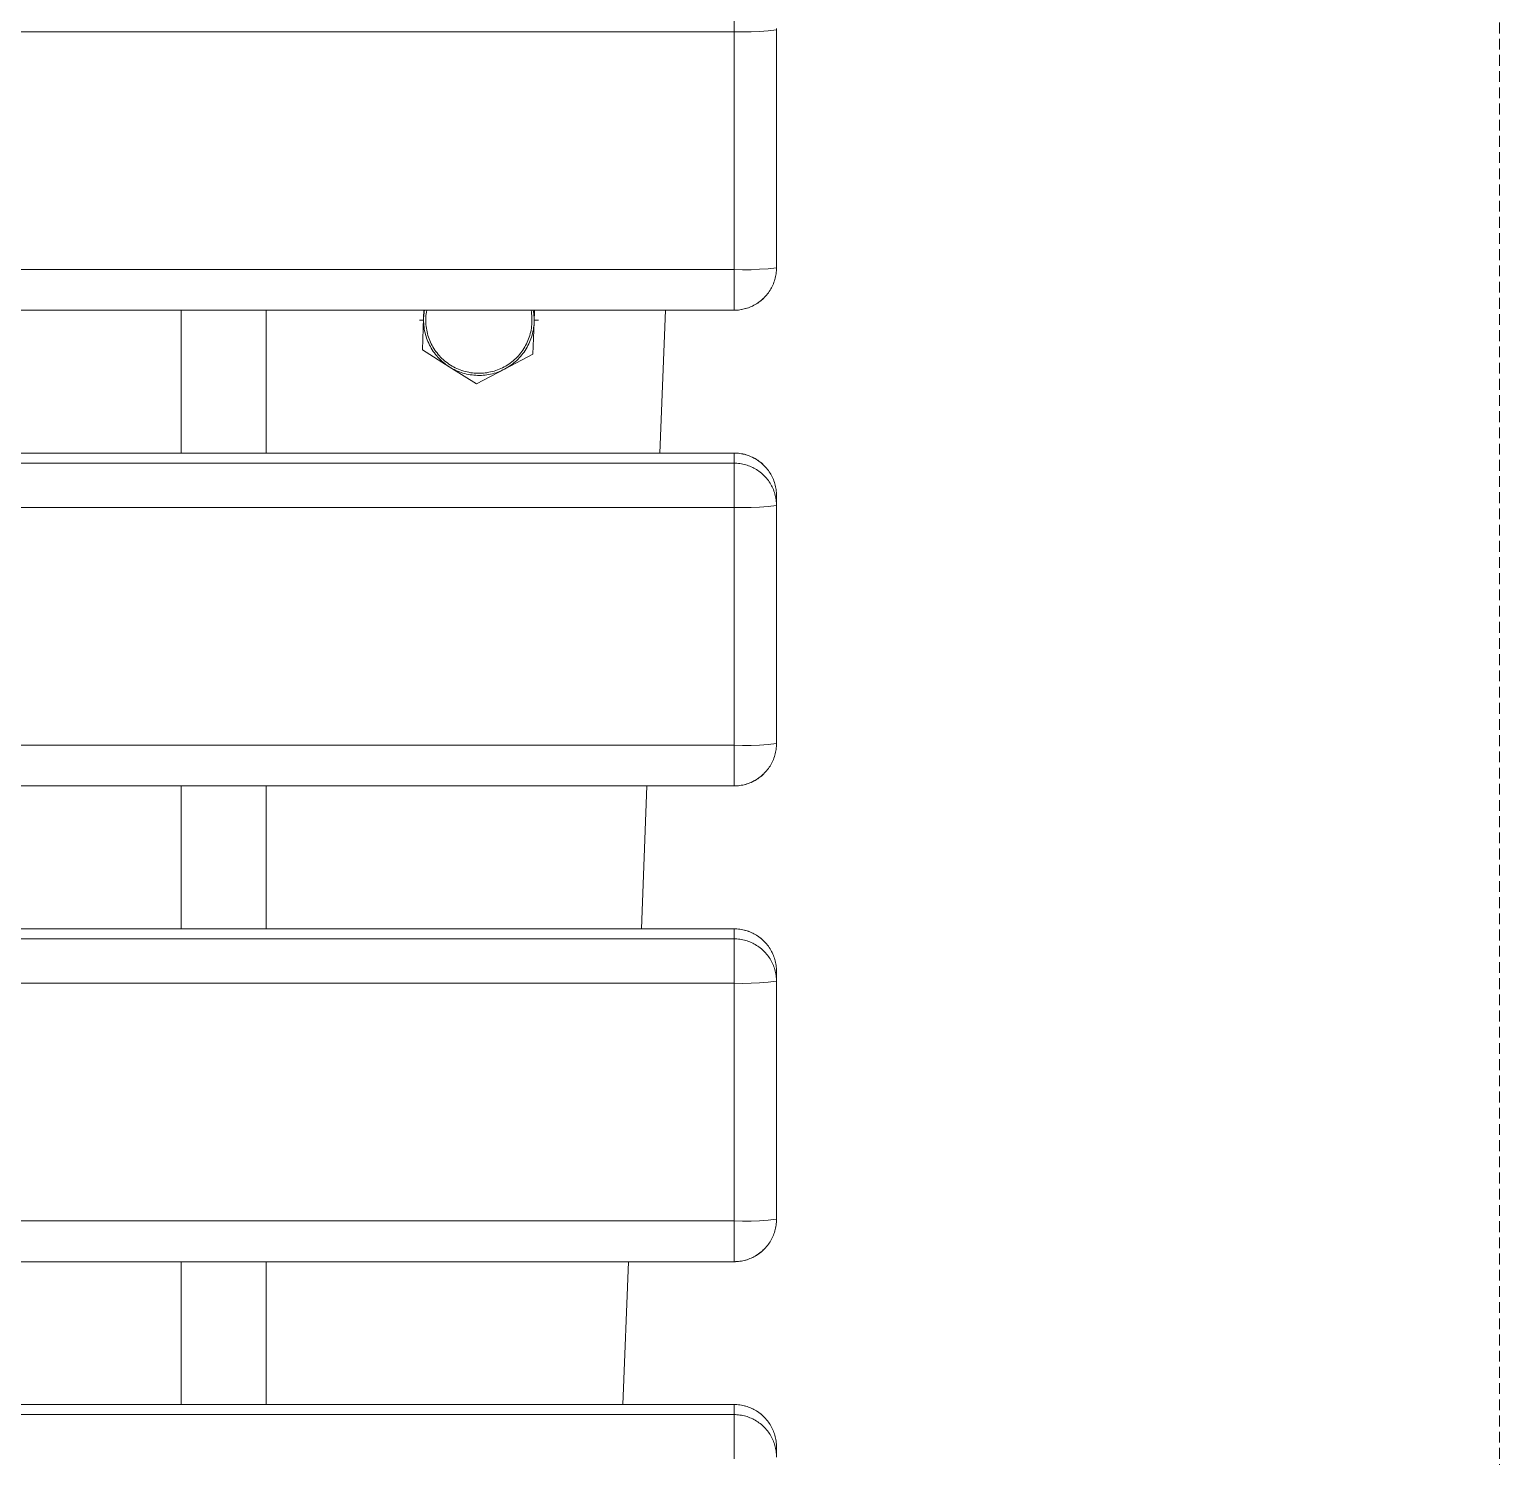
# Model space of a CAD drawing. Header units: millimetres. Extents: x -30 to 4992, y -440 to 3111.
# Drawn here: x 1855.2 to 2028, y 1864.5 to 2032.3 of the extents above; entities that cross this region are included whole.
import ezdxf

# ---------------------------------------------------------------- set-up
doc = ezdxf.new("R2010")
doc.units = ezdxf.units.MM
doc.linetypes.add('HIDDEN', pattern=[1.905, 1.27, -0.635])
doc.layers.add('ZANO_R', color=7, linetype='Continuous', lineweight=0)
doc.layers.add('ZANO_R_przerywana', color=7, linetype='HIDDEN', lineweight=0)

msp = doc.modelspace()

# ---------------------------------------------------------------- linework, layer by layer
at = {"layer": 'ZANO_R'}
for p, q in [((1938.02, 2032.05), (1938.02, 2037.26)), ((1938.02, 2032.05), (148.02, 2032.05)), ((1938.02, 2004.08), (1938.02, 2032.05)), ((1938.02, 2032.05), (1939.02, 2032.03)), ((1939.02, 2032.03), (1940.02, 2032.04)), ((1940.02, 2032.04), (1941.02, 2032.08)), ((1941.02, 2032.08), (1942.02, 2032.16)), ((1942.02, 2032.16), (1943.02, 2032.27)), ((1943.01, 2032.44), (1943.02, 2032.27)), ((1943.02, 2005.48), (1943.02, 2032.26)), ((1943.02, 2005.48), (1943.02, 2004.29)), ((148.02, 2004.08), (1938.02, 2004.08)), ((1938.02, 2000.65), (1938.02, 2004.08)), ((1938.02, 2004.08), (1939.02, 2004.05)), ((1939.02, 2004.05), (1940.02, 2004.06)), ((1940.02, 2004.06), (1941.02, 2004.11)), ((1941.02, 2004.11), (1942.02, 2004.18)), ((1942.02, 2004.18), (1943.02, 2004.29)), ((1942.97, 2003.59), (1942.94, 2003.42)), ((1942.99, 2003.76), (1942.97, 2003.59)), ((1943, 2003.94), (1942.99, 2003.76)), ((1943.01, 2004.11), (1943, 2003.94)), ((1943.02, 2004.29), (1943.01, 2004.11)), ((1942.43, 2001.94), (1942.34, 2001.79)), ((1942.51, 2002.1), (1942.43, 2001.94)), ((1942.58, 2002.25), (1942.51, 2002.1)), ((1942.65, 2002.41), (1942.58, 2002.25)), ((1942.71, 2002.58), (1942.65, 2002.41)), ((1942.77, 2002.74), (1942.71, 2002.58)), ((1942.82, 2002.91), (1942.77, 2002.74)), ((1942.87, 2003.08), (1942.82, 2002.91)), ((1942.91, 2003.25), (1942.87, 2003.08)), ((1942.94, 2003.42), (1942.91, 2003.25)), ((1938.02, 1999.6), (1938.02, 2000.65)), ((1940.78, 2000.13), (1940.64, 2000.04)), ((1940.81, 2000.14), (1940.66, 2000.05)), ((1940.93, 2000.23), (1940.78, 2000.13)), ((1940.95, 2000.24), (1940.81, 2000.14)), ((1941.07, 2000.33), (1940.93, 2000.23)), ((1941.09, 2000.35), (1940.95, 2000.24)), ((1941.2, 2000.44), (1941.07, 2000.33)), ((1941.23, 2000.46), (1941.09, 2000.35)), ((1941.33, 2000.55), (1941.2, 2000.44)), ((1941.36, 2000.57), (1941.23, 2000.46)), ((1941.46, 2000.67), (1941.33, 2000.55)), ((1941.49, 2000.69), (1941.36, 2000.57)), ((1941.61, 2000.82), (1941.49, 2000.69)), ((1941.73, 2000.94), (1941.61, 2000.82)), ((1941.84, 2001.07), (1941.73, 2000.94)), ((1941.95, 2001.21), (1941.84, 2001.07)), ((1942.06, 2001.35), (1941.95, 2001.21)), ((1942.16, 2001.49), (1942.06, 2001.35)), ((1942.25, 2001.64), (1942.16, 2001.49)), ((1942.34, 2001.79), (1942.25, 2001.64)), ((1938.02, 1999.29), (148.02, 1999.29)), ((1938.02, 1999.3), (358, 1999.3)), ((1873.02, 1982.49), (1873.02, 1999.3)), ((1883.02, 1982.49), (1883.02, 1999.3)), ((1901.37, 1994.64), (1901.52, 1998.39)), ((1901.52, 1998.39), (1901.56, 1999.3)), ((1901.53, 1998.57), (1901.52, 1998.39)), ((1901.52, 1998.39), (1901.52, 1998.17)), ((1901.55, 1998.75), (1901.53, 1998.57)), ((1901.57, 1998.93), (1901.55, 1998.75)), ((1901.59, 1999.11), (1901.57, 1998.93)), ((1901.62, 1999.3), (1901.59, 1999.11)), ((1901.79, 1998.66), (1901.77, 1998.45)), ((1901.77, 1998.45), (1901.77, 1998.23)), ((1901.81, 1998.87), (1901.79, 1998.66)), ((1901.84, 1999.08), (1901.81, 1998.87)), ((1901.88, 1999.3), (1901.84, 1999.08)), ((1914.16, 1999.3), (1914.19, 1999.08)), ((1914.19, 1999.08), (1914.22, 1998.87)), ((1914.22, 1998.87), (1914.24, 1998.66)), ((1914.24, 1998.66), (1914.26, 1998.45)), ((1914.26, 1998.45), (1914.26, 1998.23)), ((1914.44, 1999.09), (1914.41, 1999.3)), ((1914.47, 1998.89), (1914.44, 1999.09)), ((1914.49, 1998.69), (1914.47, 1998.89)), ((1914.51, 1998.48), (1914.49, 1998.69)), ((1914.57, 1999.29), (1914.51, 1997.87)), ((1914.51, 1998.28), (1914.51, 1998.48)), ((1929.3, 1982.49), (1929.96, 1999.3)), ((1938.02, 1999.36), (1938.02, 1999.6)), ((1938.02, 1999.3), (1938.02, 1999.36)), ((1938.02, 1999.29), (1938.02, 1999.3)), ((1938.19, 1999.3), (1938.02, 1999.3)), ((1938.02, 1999.29), (1938.02, 1999.29)), ((1938.02, 1999.29), (1938.02, 1999.29)), ((1938.02, 1999.29), (1938.02, 1999.29)), ((1938.02, 1999.29), (1938.02, 1999.29)), ((1938.19, 1999.29), (1938.02, 1999.29)), ((1938.36, 1999.31), (1938.19, 1999.3)), ((1938.36, 1999.3), (1938.19, 1999.29)), ((1938.53, 1999.32), (1938.36, 1999.31)), ((1938.54, 1999.32), (1938.36, 1999.3)), ((1938.7, 1999.34), (1938.53, 1999.32)), ((1938.71, 1999.34), (1938.54, 1999.32)), ((1938.87, 1999.37), (1938.7, 1999.34)), ((1938.88, 1999.37), (1938.71, 1999.34)), ((1939.04, 1999.4), (1938.87, 1999.37)), ((1939.05, 1999.4), (1938.88, 1999.37)), ((1939.21, 1999.44), (1939.04, 1999.4)), ((1939.22, 1999.44), (1939.05, 1999.4)), ((1939.38, 1999.48), (1939.21, 1999.44)), ((1939.39, 1999.48), (1939.22, 1999.44)), ((1939.54, 1999.53), (1939.38, 1999.48)), ((1939.56, 1999.54), (1939.39, 1999.48)), ((1939.71, 1999.59), (1939.54, 1999.53)), ((1939.72, 1999.59), (1939.56, 1999.54)), ((1939.87, 1999.65), (1939.71, 1999.59)), ((1939.89, 1999.65), (1939.72, 1999.59)), ((1940.03, 1999.72), (1939.87, 1999.65)), ((1940.05, 1999.72), (1939.89, 1999.65)), ((1940.19, 1999.79), (1940.03, 1999.72)), ((1940.21, 1999.8), (1940.05, 1999.72)), ((1940.34, 1999.87), (1940.19, 1999.79)), ((1940.36, 1999.88), (1940.21, 1999.8)), ((1940.49, 1999.95), (1940.34, 1999.87)), ((1940.51, 1999.96), (1940.36, 1999.88)), ((1940.64, 2000.04), (1940.49, 1999.95)), ((1940.66, 2000.05), (1940.51, 1999.96)), ((1901.51, 1998.13), (1901.02, 1998.13)), ((1901.52, 1998.17), (1901.52, 1997.95)), ((1901.52, 1997.95), (1901.53, 1997.73)), ((1901.53, 1997.73), (1901.55, 1997.51)), ((1901.55, 1997.51), (1901.57, 1997.29)), ((1901.57, 1997.29), (1901.6, 1997.08)), ((1901.6, 1997.08), (1901.64, 1996.86)), ((1901.64, 1996.86), (1901.69, 1996.64)), ((1901.69, 1996.64), (1901.74, 1996.43)), ((1901.77, 1998.23), (1901.77, 1998.02)), ((1901.77, 1998.02), (1901.77, 1997.81)), ((1901.77, 1997.81), (1901.79, 1997.6)), ((1901.79, 1997.6), (1901.81, 1997.38)), ((1901.81, 1997.38), (1901.84, 1997.17)), ((1901.84, 1997.17), (1901.88, 1996.96)), ((1901.88, 1996.96), (1901.92, 1996.75)), ((1901.92, 1996.75), (1901.97, 1996.55)), ((1914.11, 1996.75), (1914.06, 1996.54)), ((1914.16, 1996.96), (1914.11, 1996.75)), ((1914.19, 1997.17), (1914.16, 1996.96)), ((1914.22, 1997.38), (1914.19, 1997.17)), ((1914.24, 1997.6), (1914.22, 1997.38)), ((1914.26, 1997.81), (1914.24, 1997.6)), ((1914.26, 1998.23), (1914.26, 1998.02)), ((1914.26, 1998.02), (1914.26, 1997.81)), ((1914.33, 1996.57), (1914.37, 1996.78)), ((1914.51, 1997.87), (1914.36, 1994.12)), ((1914.37, 1996.78), (1914.42, 1997)), ((1914.42, 1997), (1914.45, 1997.21)), ((1914.45, 1997.21), (1914.48, 1997.43)), ((1914.48, 1997.43), (1914.5, 1997.65)), ((1914.5, 1997.65), (1914.51, 1997.87)), ((1914.52, 1998.07), (1914.51, 1998.28)), ((1914.51, 1997.87), (1914.52, 1998.07)), ((1915.02, 1998.13), (1914.52, 1998.13)), ((1901.74, 1996.43), (1901.8, 1996.22)), ((1901.8, 1996.22), (1901.87, 1996.01)), ((1901.87, 1996.01), (1901.95, 1995.81)), ((1901.95, 1995.81), (1902.03, 1995.6)), ((1901.97, 1996.55), (1902.03, 1996.34)), ((1902.03, 1996.34), (1902.09, 1996.14)), ((1902.03, 1995.6), (1902.12, 1995.4)), ((1902.09, 1996.14), (1902.16, 1995.94)), ((1902.12, 1995.4), (1902.21, 1995.2)), ((1902.16, 1995.94), (1902.24, 1995.74)), ((1902.21, 1995.2), (1902.31, 1995.01)), ((1902.24, 1995.74), (1902.33, 1995.54)), ((1902.31, 1995.01), (1902.42, 1994.82)), ((1902.33, 1995.54), (1902.42, 1995.35)), ((1902.42, 1995.35), (1902.52, 1995.16)), ((1902.52, 1995.16), (1902.62, 1994.97)), ((1902.62, 1994.97), (1902.73, 1994.79)), ((1913.41, 1994.97), (1913.3, 1994.79)), ((1913.51, 1995.16), (1913.41, 1994.97)), ((1913.61, 1995.35), (1913.51, 1995.16)), ((1913.57, 1994.75), (1913.68, 1994.94)), ((1913.7, 1995.54), (1913.61, 1995.35)), ((1913.68, 1994.94), (1913.78, 1995.13)), ((1913.79, 1995.74), (1913.7, 1995.54)), ((1913.78, 1995.13), (1913.88, 1995.33)), ((1913.87, 1995.93), (1913.79, 1995.74)), ((1913.94, 1996.14), (1913.87, 1995.93)), ((1913.88, 1995.33), (1913.97, 1995.53)), ((1914, 1996.34), (1913.94, 1996.14)), ((1913.97, 1995.53), (1914.06, 1995.73)), ((1914.06, 1996.54), (1914, 1996.34)), ((1914.06, 1995.73), (1914.14, 1995.94)), ((1914.14, 1995.94), (1914.21, 1996.14)), ((1914.21, 1996.14), (1914.27, 1996.35)), ((1914.27, 1996.35), (1914.33, 1996.57)), ((1904.54, 1992.63), (1901.37, 1994.64)), ((1902.42, 1994.82), (1902.54, 1994.63)), ((1902.54, 1994.63), (1902.66, 1994.45)), ((1902.66, 1994.45), (1902.79, 1994.27)), ((1902.73, 1994.79), (1902.85, 1994.61)), ((1902.79, 1994.27), (1902.92, 1994.09)), ((1902.85, 1994.61), (1902.97, 1994.44)), ((1902.92, 1994.09), (1903.06, 1993.92)), ((1902.97, 1994.44), (1903.1, 1994.27)), ((1903.06, 1993.92), (1903.2, 1993.76)), ((1903.1, 1994.27), (1903.24, 1994.1)), ((1903.2, 1993.76), (1903.35, 1993.6)), ((1903.24, 1994.1), (1903.38, 1993.94)), ((1903.35, 1993.6), (1903.51, 1993.44)), ((1903.38, 1993.94), (1903.52, 1993.79)), ((1903.51, 1993.44), (1903.67, 1993.3)), ((1903.52, 1993.79), (1903.67, 1993.63)), ((1903.67, 1993.63), (1903.83, 1993.49)), ((1903.67, 1993.3), (1903.84, 1993.15)), ((1903.83, 1993.49), (1903.99, 1993.35)), ((1903.99, 1993.35), (1904.15, 1993.21)), ((1904.15, 1993.21), (1904.32, 1993.09)), ((1914.36, 1994.12), (1911.04, 1992.37)), ((1911.71, 1993.08), (1911.88, 1993.21)), ((1911.88, 1993.21), (1912.04, 1993.35)), ((1912.04, 1993.35), (1912.2, 1993.49)), ((1912.14, 1993.1), (1912.3, 1993.24)), ((1912.2, 1993.49), (1912.36, 1993.63)), ((1912.3, 1993.24), (1912.47, 1993.39)), ((1912.36, 1993.63), (1912.51, 1993.78)), ((1912.47, 1993.39), (1912.62, 1993.54)), ((1912.51, 1993.78), (1912.66, 1993.94)), ((1912.62, 1993.54), (1912.77, 1993.7)), ((1912.66, 1993.94), (1912.8, 1994.1)), ((1912.77, 1993.7), (1912.92, 1993.86)), ((1912.8, 1994.1), (1912.93, 1994.27)), ((1912.92, 1993.86), (1913.06, 1994.03)), ((1912.93, 1994.27), (1913.06, 1994.44)), ((1913.06, 1994.44), (1913.18, 1994.61)), ((1913.06, 1994.03), (1913.2, 1994.21)), ((1913.18, 1994.61), (1913.3, 1994.79)), ((1913.2, 1994.21), (1913.33, 1994.38)), ((1913.33, 1994.38), (1913.45, 1994.56)), ((1913.45, 1994.56), (1913.57, 1994.75)), ((1903.84, 1993.15), (1904.01, 1993.01)), ((1904.01, 1993.01), (1904.18, 1992.88)), ((1904.18, 1992.88), (1904.36, 1992.75)), ((1904.32, 1993.09), (1904.5, 1992.96)), ((1904.36, 1992.75), (1904.54, 1992.63)), ((1904.5, 1992.96), (1904.68, 1992.84)), ((1904.54, 1992.63), (1904.73, 1992.52)), ((1907.72, 1990.63), (1904.54, 1992.63)), ((1904.68, 1992.84), (1904.86, 1992.73)), ((1904.73, 1992.52), (1904.92, 1992.41)), ((1904.86, 1992.73), (1905.05, 1992.63)), ((1904.92, 1992.41), (1905.12, 1992.31)), ((1905.05, 1992.63), (1905.24, 1992.53)), ((1905.12, 1992.31), (1905.32, 1992.22)), ((1905.24, 1992.53), (1905.43, 1992.44)), ((1905.32, 1992.22), (1905.52, 1992.13)), ((1905.43, 1992.44), (1905.62, 1992.35)), ((1905.52, 1992.13), (1905.72, 1992.05)), ((1905.62, 1992.35), (1905.82, 1992.28)), ((1905.72, 1992.05), (1905.93, 1991.97)), ((1905.82, 1992.28), (1906.02, 1992.2)), ((1905.93, 1991.97), (1906.14, 1991.91)), ((1906.02, 1992.2), (1906.23, 1992.14)), ((1906.14, 1991.91), (1906.35, 1991.85)), ((1906.23, 1992.14), (1906.43, 1992.08)), ((1906.35, 1991.85), (1906.56, 1991.79)), ((1906.43, 1992.08), (1906.64, 1992.03)), ((1906.56, 1991.79), (1906.78, 1991.75)), ((1906.64, 1992.03), (1906.85, 1991.99)), ((1906.78, 1991.75), (1906.99, 1991.71)), ((1906.85, 1991.99), (1907.06, 1991.95)), ((1906.99, 1991.71), (1907.21, 1991.68)), ((1907.06, 1991.95), (1907.27, 1991.92)), ((1907.21, 1991.68), (1907.43, 1991.66)), ((1907.27, 1991.92), (1907.48, 1991.9)), ((1907.43, 1991.66), (1907.65, 1991.64)), ((1907.48, 1991.9), (1907.7, 1991.89)), ((1907.65, 1991.64), (1907.87, 1991.63)), ((1907.7, 1991.89), (1907.91, 1991.88)), ((1911.04, 1992.37), (1907.72, 1990.63)), ((1907.87, 1991.63), (1908.09, 1991.63)), ((1907.91, 1991.88), (1908.12, 1991.88)), ((1908.09, 1991.63), (1908.31, 1991.63)), ((1908.12, 1991.88), (1908.34, 1991.89)), ((1908.31, 1991.63), (1908.52, 1991.65)), ((1908.34, 1991.89), (1908.55, 1991.9)), ((1908.52, 1991.65), (1908.74, 1991.67)), ((1908.55, 1991.9), (1908.76, 1991.92)), ((1908.74, 1991.67), (1908.96, 1991.7)), ((1908.76, 1991.92), (1908.97, 1991.95)), ((1908.96, 1991.7), (1909.18, 1991.73)), ((1908.97, 1991.95), (1909.18, 1991.99)), ((1909.18, 1991.99), (1909.39, 1992.03)), ((1909.18, 1991.73), (1909.39, 1991.78)), ((1909.39, 1992.03), (1909.6, 1992.08)), ((1909.39, 1991.78), (1909.61, 1991.83)), ((1909.6, 1992.08), (1909.8, 1992.14)), ((1909.61, 1991.83), (1909.82, 1991.88)), ((1909.8, 1992.14), (1910.01, 1992.2)), ((1909.82, 1991.88), (1910.03, 1991.95)), ((1910.01, 1992.2), (1910.21, 1992.28)), ((1910.03, 1991.95), (1910.24, 1992.02)), ((1910.21, 1992.28), (1910.41, 1992.35)), ((1910.24, 1992.02), (1910.44, 1992.1)), ((1910.41, 1992.35), (1910.6, 1992.44)), ((1910.44, 1992.1), (1910.64, 1992.18)), ((1910.6, 1992.44), (1910.8, 1992.53)), ((1910.64, 1992.18), (1910.84, 1992.28)), ((1910.8, 1992.53), (1910.99, 1992.63)), ((1910.84, 1992.28), (1911.04, 1992.37)), ((1910.99, 1992.63), (1911.17, 1992.73)), ((1911.04, 1992.37), (1911.23, 1992.48)), ((1911.17, 1992.73), (1911.35, 1992.84)), ((1911.23, 1992.48), (1911.42, 1992.59)), ((1911.35, 1992.84), (1911.53, 1992.96)), ((1911.42, 1992.59), (1911.61, 1992.71)), ((1911.53, 1992.96), (1911.71, 1993.08)), ((1911.61, 1992.71), (1911.79, 1992.83)), ((1911.79, 1992.83), (1911.96, 1992.96)), ((1911.96, 1992.96), (1912.14, 1993.1)), ((148.02, 1982.5), (1938.02, 1982.5)), ((1938.02, 1982.49), (148.02, 1982.49)), ((148.02, 1981.31), (1938.02, 1981.31)), ((1938.02, 1982.49), (1938.02, 1982.5)), ((1938.02, 1982.5), (1938.19, 1982.49)), ((1938.02, 1981.31), (1938.02, 1982.49)), ((1938.02, 1982.49), (1938.19, 1982.49)), ((1938.02, 1976.1), (1938.02, 1981.31)), ((1938.02, 1981.31), (1938.19, 1981.31)), ((1938.19, 1982.49), (1938.36, 1982.48)), ((1938.19, 1982.49), (1938.36, 1982.49)), ((1938.19, 1981.31), (1938.36, 1981.3)), ((1938.36, 1982.49), (1938.53, 1982.47)), ((1938.36, 1982.48), (1938.54, 1982.47)), ((1938.36, 1981.3), (1938.54, 1981.28)), ((1938.53, 1982.47), (1938.7, 1982.45)), ((1938.54, 1982.47), (1938.71, 1982.45)), ((1938.54, 1981.28), (1938.71, 1981.26)), ((1938.7, 1982.45), (1938.88, 1982.42)), ((1938.71, 1982.45), (1938.88, 1982.42)), ((1938.71, 1981.26), (1938.88, 1981.24)), ((1938.88, 1982.42), (1939.06, 1982.38)), ((1938.88, 1982.42), (1939.04, 1982.39)), ((1938.88, 1981.24), (1939.06, 1981.2)), ((1939.04, 1982.39), (1939.21, 1982.35)), ((1939.06, 1982.38), (1939.23, 1982.35)), ((1939.06, 1981.2), (1939.23, 1981.16)), ((1939.21, 1982.35), (1939.38, 1982.31)), ((1939.23, 1982.35), (1939.39, 1982.3)), ((1939.23, 1981.16), (1939.39, 1981.12)), ((1939.38, 1982.31), (1939.55, 1982.26)), ((1939.39, 1982.3), (1939.56, 1982.25)), ((1939.39, 1981.12), (1939.56, 1981.07)), ((1939.55, 1982.26), (1939.71, 1982.2)), ((1939.56, 1982.25), (1939.73, 1982.19)), ((1939.71, 1982.2), (1939.87, 1982.14)), ((1939.73, 1982.19), (1939.89, 1982.13)), ((1939.87, 1982.14), (1940.03, 1982.07)), ((1939.89, 1982.13), (1940.05, 1982.06)), ((1940.03, 1982.07), (1940.19, 1982)), ((1940.05, 1982.06), (1940.21, 1981.99)), ((1940.19, 1982), (1940.34, 1981.92)), ((1940.21, 1981.99), (1940.36, 1981.91)), ((1940.34, 1981.92), (1940.49, 1981.84)), ((1940.36, 1981.91), (1940.52, 1981.83)), ((1940.49, 1981.84), (1940.64, 1981.75)), ((1940.52, 1981.83), (1940.66, 1981.74)), ((1940.64, 1981.75), (1940.79, 1981.66)), ((1940.66, 1981.74), (1940.81, 1981.64)), ((1940.79, 1981.66), (1940.93, 1981.56)), ((1940.81, 1981.64), (1940.95, 1981.54)), ((1940.93, 1981.56), (1941.07, 1981.46)), ((1940.95, 1981.54), (1941.09, 1981.44)), ((1941.07, 1981.46), (1941.2, 1981.35)), ((1941.09, 1981.44), (1941.23, 1981.33)), ((1941.2, 1981.35), (1941.33, 1981.24)), ((1941.23, 1981.33), (1941.36, 1981.21)), ((1941.33, 1981.24), (1941.46, 1981.12)), ((1941.36, 1981.21), (1941.49, 1981.09)), ((1941.49, 1981.09), (1941.61, 1980.97)), ((1939.56, 1981.07), (1939.73, 1981.01)), ((1939.73, 1981.01), (1939.89, 1980.95)), ((1939.89, 1980.95), (1940.05, 1980.88)), ((1940.05, 1980.88), (1940.21, 1980.81)), ((1940.21, 1980.81), (1940.36, 1980.73)), ((1940.36, 1980.73), (1940.52, 1980.64)), ((1940.52, 1980.64), (1940.66, 1980.55)), ((1940.66, 1980.55), (1940.81, 1980.46)), ((1940.81, 1980.46), (1940.95, 1980.36)), ((1940.95, 1980.36), (1941.09, 1980.25)), ((1941.09, 1980.25), (1941.23, 1980.14)), ((1941.23, 1980.14), (1941.36, 1980.03)), ((1941.36, 1980.03), (1941.49, 1979.91)), ((1941.49, 1979.91), (1941.61, 1979.79)), ((1941.61, 1980.97), (1941.73, 1980.84)), ((1941.61, 1979.79), (1941.73, 1979.66)), ((1941.73, 1980.84), (1941.85, 1980.71)), ((1941.73, 1979.66), (1941.85, 1979.53)), ((1941.85, 1980.71), (1941.96, 1980.57)), ((1941.85, 1979.53), (1941.96, 1979.39)), ((1941.96, 1980.57), (1942.06, 1980.44)), ((1941.96, 1979.39), (1942.06, 1979.25)), ((1942.06, 1980.44), (1942.16, 1980.29)), ((1942.16, 1980.29), (1942.26, 1980.15)), ((1942.26, 1980.15), (1942.35, 1980)), ((1942.35, 1980), (1942.43, 1979.84)), ((1942.43, 1979.84), (1942.51, 1979.69)), ((1942.51, 1979.69), (1942.58, 1979.53)), ((1942.58, 1979.53), (1942.65, 1979.37)), ((1942.65, 1979.37), (1942.71, 1979.21)), ((1942.06, 1979.25), (1942.16, 1979.11)), ((1942.16, 1979.11), (1942.26, 1978.96)), ((1942.26, 1978.96), (1942.35, 1978.81)), ((1942.35, 1978.81), (1942.43, 1978.66)), ((1942.43, 1978.66), (1942.51, 1978.51)), ((1942.51, 1978.51), (1942.58, 1978.35)), ((1942.58, 1978.35), (1942.65, 1978.19)), ((1942.65, 1978.19), (1942.71, 1978.02)), ((1942.71, 1979.21), (1942.77, 1979.04)), ((1942.71, 1978.02), (1942.77, 1977.86)), ((1942.77, 1979.04), (1942.82, 1978.88)), ((1942.77, 1977.86), (1942.82, 1977.69)), ((1942.82, 1978.88), (1942.87, 1978.71)), ((1942.82, 1977.69), (1942.87, 1977.52)), ((1942.87, 1978.71), (1942.91, 1978.54)), ((1942.91, 1978.54), (1942.94, 1978.37)), ((1942.94, 1978.37), (1942.97, 1978.19)), ((1942.97, 1978.19), (1942.99, 1978.02)), ((1942.99, 1978.02), (1943, 1977.85)), ((1943, 1977.85), (1943.01, 1977.67)), ((1943.01, 1977.67), (1943.02, 1977.5)), ((1938.02, 1976.1), (148.02, 1976.1)), ((1938.02, 1948.13), (1938.02, 1976.1)), ((1938.02, 1976.1), (1939.02, 1976.08)), ((1939.02, 1976.08), (1940.02, 1976.09)), ((1940.02, 1976.09), (1941.02, 1976.13)), ((1941.02, 1976.13), (1942.02, 1976.21)), ((1942.02, 1976.21), (1943.02, 1976.32)), ((1942.87, 1977.52), (1942.91, 1977.35)), ((1942.91, 1977.35), (1942.94, 1977.18)), ((1942.94, 1977.18), (1942.97, 1977.01)), ((1942.97, 1977.01), (1942.99, 1976.84)), ((1942.99, 1976.84), (1943, 1976.66)), ((1943, 1976.66), (1943.01, 1976.49)), ((1943.01, 1976.49), (1943.02, 1976.32)), ((1943.02, 1977.5), (1943.02, 1976.43)), ((1943.02, 1949.53), (1943.02, 1976.31)), ((1941.02, 1948.16), (1942.02, 1948.23)), ((1942.02, 1948.23), (1943.02, 1948.34)), ((1943.02, 1948.34), (1943.01, 1948.16)), ((1943.02, 1949.53), (1943.02, 1948.34)), ((148.02, 1948.13), (1938.02, 1948.13)), ((1938.02, 1944.7), (1938.02, 1948.13)), ((1938.02, 1948.13), (1939.02, 1948.1)), ((1939.02, 1948.1), (1940.02, 1948.11)), ((1940.02, 1948.11), (1941.02, 1948.16)), ((1942.71, 1946.63), (1942.65, 1946.46)), ((1942.77, 1946.79), (1942.71, 1946.63)), ((1942.82, 1946.96), (1942.77, 1946.79)), ((1942.87, 1947.13), (1942.82, 1946.96)), ((1942.91, 1947.3), (1942.87, 1947.13)), ((1942.94, 1947.47), (1942.91, 1947.3)), ((1942.97, 1947.64), (1942.94, 1947.47)), ((1942.99, 1947.81), (1942.97, 1947.64)), ((1943, 1947.99), (1942.99, 1947.81)), ((1943.01, 1948.16), (1943, 1947.99)), ((1941.61, 1944.87), (1941.49, 1944.74)), ((1941.73, 1944.99), (1941.61, 1944.87)), ((1941.84, 1945.12), (1941.73, 1944.99)), ((1941.95, 1945.26), (1941.84, 1945.12)), ((1942.06, 1945.4), (1941.95, 1945.26)), ((1942.16, 1945.54), (1942.06, 1945.4)), ((1942.25, 1945.69), (1942.16, 1945.54)), ((1942.34, 1945.84), (1942.25, 1945.69)), ((1942.43, 1945.99), (1942.34, 1945.84)), ((1942.51, 1946.15), (1942.43, 1945.99)), ((1942.58, 1946.3), (1942.51, 1946.15)), ((1942.65, 1946.46), (1942.58, 1946.3)), ((1938.02, 1943.35), (148.02, 1943.35)), ((1938.02, 1943.34), (148.02, 1943.34)), ((1873.02, 1926.54), (1873.02, 1943.35)), ((1883.02, 1926.54), (1883.02, 1943.35)), ((1927.12, 1926.54), (1927.78, 1943.35)), ((1938.02, 1943.65), (1938.02, 1944.7)), ((1938.02, 1943.41), (1938.02, 1943.65)), ((1938.02, 1943.35), (1938.02, 1943.41)), ((1938.02, 1943.34), (1938.02, 1943.35)), ((1938.19, 1943.35), (1938.02, 1943.35)), ((1938.02, 1943.34), (1938.02, 1943.34)), ((1938.02, 1943.34), (1938.02, 1943.34)), ((1938.02, 1943.34), (1938.02, 1943.34)), ((1938.02, 1943.34), (1938.02, 1943.34)), ((1938.19, 1943.34), (1938.02, 1943.34)), ((1938.36, 1943.36), (1938.19, 1943.35)), ((1938.36, 1943.35), (1938.19, 1943.34)), ((1938.53, 1943.37), (1938.36, 1943.36)), ((1938.54, 1943.37), (1938.36, 1943.35)), ((1938.7, 1943.39), (1938.53, 1943.37)), ((1938.71, 1943.39), (1938.54, 1943.37)), ((1938.87, 1943.42), (1938.7, 1943.39)), ((1938.88, 1943.42), (1938.71, 1943.39)), ((1939.04, 1943.45), (1938.87, 1943.42)), ((1939.05, 1943.45), (1938.88, 1943.42)), ((1939.21, 1943.49), (1939.04, 1943.45)), ((1939.22, 1943.49), (1939.05, 1943.45)), ((1939.38, 1943.53), (1939.21, 1943.49)), ((1939.39, 1943.53), (1939.22, 1943.49)), ((1939.54, 1943.58), (1939.38, 1943.53)), ((1939.56, 1943.59), (1939.39, 1943.53)), ((1939.71, 1943.64), (1939.54, 1943.58)), ((1939.72, 1943.64), (1939.56, 1943.59)), ((1939.87, 1943.7), (1939.71, 1943.64)), ((1939.89, 1943.7), (1939.72, 1943.64)), ((1940.03, 1943.77), (1939.87, 1943.7)), ((1940.05, 1943.77), (1939.89, 1943.7)), ((1940.19, 1943.84), (1940.03, 1943.77)), ((1940.21, 1943.85), (1940.05, 1943.77)), ((1940.34, 1943.92), (1940.19, 1943.84)), ((1940.36, 1943.93), (1940.21, 1943.85)), ((1940.49, 1944), (1940.34, 1943.92)), ((1940.51, 1944.01), (1940.36, 1943.93)), ((1940.64, 1944.09), (1940.49, 1944)), ((1940.66, 1944.1), (1940.51, 1944.01)), ((1940.78, 1944.18), (1940.64, 1944.09)), ((1940.81, 1944.19), (1940.66, 1944.1)), ((1940.93, 1944.28), (1940.78, 1944.18)), ((1940.95, 1944.29), (1940.81, 1944.19)), ((1941.07, 1944.38), (1940.93, 1944.28)), ((1941.09, 1944.4), (1940.95, 1944.29)), ((1941.2, 1944.49), (1941.07, 1944.38)), ((1941.23, 1944.51), (1941.09, 1944.4)), ((1941.33, 1944.6), (1941.2, 1944.49)), ((1941.36, 1944.62), (1941.23, 1944.51)), ((1941.46, 1944.72), (1941.33, 1944.6)), ((1941.49, 1944.74), (1941.36, 1944.62)), ((148.02, 1926.55), (1938.02, 1926.55)), ((1938.02, 1926.54), (148.02, 1926.54)), ((1938.02, 1926.54), (1938.02, 1926.55)), ((1938.02, 1926.55), (1938.19, 1926.54)), ((1938.02, 1925.36), (1938.02, 1926.54)), ((1938.02, 1926.54), (1938.19, 1926.54)), ((1938.19, 1926.54), (1938.36, 1926.53)), ((1938.19, 1926.54), (1938.36, 1926.54)), ((1938.36, 1926.54), (1938.53, 1926.52)), ((1938.36, 1926.53), (1938.54, 1926.52)), ((1938.53, 1926.52), (1938.7, 1926.5)), ((1938.54, 1926.52), (1938.71, 1926.5)), ((1938.7, 1926.5), (1938.88, 1926.47)), ((1938.71, 1926.5), (1938.88, 1926.47)), ((1938.88, 1926.47), (1939.06, 1926.43)), ((1938.88, 1926.47), (1939.04, 1926.44)), ((1939.04, 1926.44), (1939.21, 1926.4)), ((1939.06, 1926.43), (1939.23, 1926.4)), ((1939.21, 1926.4), (1939.38, 1926.36)), ((1939.23, 1926.4), (1939.39, 1926.35)), ((1939.38, 1926.36), (1939.55, 1926.31)), ((1939.39, 1926.35), (1939.56, 1926.3)), ((1939.55, 1926.31), (1939.71, 1926.25)), ((1939.56, 1926.3), (1939.73, 1926.24)), ((1939.71, 1926.25), (1939.87, 1926.19)), ((1939.73, 1926.24), (1939.89, 1926.18)), ((1939.87, 1926.19), (1940.03, 1926.12)), ((1939.89, 1926.18), (1940.05, 1926.11)), ((1940.03, 1926.12), (1940.19, 1926.05)), ((1940.05, 1926.11), (1940.21, 1926.04)), ((1940.19, 1926.05), (1940.34, 1925.97)), ((1940.21, 1926.04), (1940.36, 1925.96)), ((1940.34, 1925.97), (1940.49, 1925.89)), ((1940.36, 1925.96), (1940.52, 1925.88)), ((1940.49, 1925.89), (1940.64, 1925.8)), ((1940.52, 1925.88), (1940.66, 1925.79)), ((1940.64, 1925.8), (1940.79, 1925.71)), ((1940.66, 1925.79), (1940.81, 1925.69)), ((148.02, 1925.36), (1938.02, 1925.36)), ((1938.02, 1920.15), (1938.02, 1925.36)), ((1938.02, 1925.36), (1938.19, 1925.36)), ((1938.19, 1925.36), (1938.36, 1925.35)), ((1938.36, 1925.35), (1938.54, 1925.33)), ((1938.54, 1925.33), (1938.71, 1925.31)), ((1938.71, 1925.31), (1938.88, 1925.29)), ((1938.88, 1925.29), (1939.06, 1925.25)), ((1939.06, 1925.25), (1939.23, 1925.21)), ((1939.23, 1925.21), (1939.39, 1925.17)), ((1939.39, 1925.17), (1939.56, 1925.12)), ((1939.56, 1925.12), (1939.73, 1925.06)), ((1939.73, 1925.06), (1939.89, 1925)), ((1939.89, 1925), (1940.05, 1924.93)), ((1940.05, 1924.93), (1940.21, 1924.86)), ((1940.21, 1924.86), (1940.36, 1924.78)), ((1940.36, 1924.78), (1940.52, 1924.69)), ((1940.52, 1924.69), (1940.66, 1924.6)), ((1940.66, 1924.6), (1940.81, 1924.51)), ((1940.79, 1925.71), (1940.93, 1925.61)), ((1940.81, 1925.69), (1940.95, 1925.59)), ((1940.81, 1924.51), (1940.95, 1924.41)), ((1940.93, 1925.61), (1941.07, 1925.51)), ((1940.95, 1925.59), (1941.09, 1925.49)), ((1940.95, 1924.41), (1941.09, 1924.3)), ((1941.07, 1925.51), (1941.2, 1925.4)), ((1941.09, 1925.49), (1941.23, 1925.38)), ((1941.09, 1924.3), (1941.23, 1924.19)), ((1941.2, 1925.4), (1941.33, 1925.29)), ((1941.23, 1925.38), (1941.36, 1925.26)), ((1941.23, 1924.19), (1941.36, 1924.08)), ((1941.33, 1925.29), (1941.46, 1925.17)), ((1941.36, 1925.26), (1941.49, 1925.14)), ((1941.36, 1924.08), (1941.49, 1923.96)), ((1941.49, 1925.14), (1941.61, 1925.02)), ((1941.61, 1925.02), (1941.73, 1924.89)), ((1941.73, 1924.89), (1941.85, 1924.76)), ((1941.85, 1924.76), (1941.96, 1924.62)), ((1941.96, 1924.62), (1942.06, 1924.49)), ((1942.06, 1924.49), (1942.16, 1924.34)), ((1942.16, 1924.34), (1942.26, 1924.2)), ((1942.26, 1924.2), (1942.35, 1924.05)), ((1942.35, 1924.05), (1942.43, 1923.89)), ((1941.49, 1923.96), (1941.61, 1923.84)), ((1941.61, 1923.84), (1941.73, 1923.71)), ((1941.73, 1923.71), (1941.85, 1923.58)), ((1941.85, 1923.58), (1941.96, 1923.44)), ((1941.96, 1923.44), (1942.06, 1923.3)), ((1942.06, 1923.3), (1942.16, 1923.16)), ((1942.16, 1923.16), (1942.26, 1923.01)), ((1942.26, 1923.01), (1942.35, 1922.86)), ((1942.35, 1922.86), (1942.43, 1922.71)), ((1942.43, 1923.89), (1942.51, 1923.74)), ((1942.43, 1922.71), (1942.51, 1922.56)), ((1942.51, 1923.74), (1942.58, 1923.58)), ((1942.51, 1922.56), (1942.58, 1922.4)), ((1942.58, 1923.58), (1942.65, 1923.42)), ((1942.58, 1922.4), (1942.65, 1922.24)), ((1942.65, 1923.42), (1942.71, 1923.26)), ((1942.71, 1923.26), (1942.77, 1923.09)), ((1942.77, 1923.09), (1942.82, 1922.93)), ((1942.82, 1922.93), (1942.87, 1922.76)), ((1942.87, 1922.76), (1942.91, 1922.59)), ((1942.91, 1922.59), (1942.94, 1922.42)), ((1942.94, 1922.42), (1942.97, 1922.24)), ((1942.65, 1922.24), (1942.71, 1922.07)), ((1942.71, 1922.07), (1942.77, 1921.91)), ((1942.77, 1921.91), (1942.82, 1921.74)), ((1942.82, 1921.74), (1942.87, 1921.57)), ((1942.87, 1921.57), (1942.91, 1921.4)), ((1942.91, 1921.4), (1942.94, 1921.23)), ((1942.94, 1921.23), (1942.97, 1921.06)), ((1942.97, 1922.24), (1942.99, 1922.07)), ((1942.97, 1921.06), (1942.99, 1920.89)), ((1942.99, 1922.07), (1943, 1921.9)), ((1942.99, 1920.89), (1943, 1920.71)), ((1943, 1921.9), (1943.01, 1921.72)), ((1943, 1920.71), (1943.01, 1920.54)), ((1943.01, 1921.72), (1943.02, 1921.55)), ((1943.02, 1921.55), (1943.02, 1920.48)), ((1938.02, 1920.15), (148.02, 1920.15)), ((1938.02, 1892.18), (1938.02, 1920.15)), ((1938.02, 1920.15), (1939.02, 1920.13)), ((1939.02, 1920.13), (1940.02, 1920.14)), ((1940.02, 1920.14), (1941.02, 1920.18)), ((1941.02, 1920.18), (1942.02, 1920.26)), ((1942.02, 1920.26), (1943.02, 1920.37)), ((1943.01, 1920.54), (1943.02, 1920.37)), ((1943.02, 1893.58), (1943.02, 1920.36)), ((1943.02, 1893.58), (1943.02, 1892.39)), ((148.02, 1892.18), (1938.02, 1892.18)), ((1938.02, 1888.75), (1938.02, 1892.18)), ((1938.02, 1892.18), (1939.02, 1892.15)), ((1939.02, 1892.15), (1940.02, 1892.16)), ((1940.02, 1892.16), (1941.02, 1892.21)), ((1941.02, 1892.21), (1942.02, 1892.28)), ((1942.02, 1892.28), (1943.02, 1892.39)), ((1942.91, 1891.35), (1942.87, 1891.18)), ((1942.94, 1891.52), (1942.91, 1891.35)), ((1942.97, 1891.69), (1942.94, 1891.52)), ((1942.99, 1891.86), (1942.97, 1891.69)), ((1943, 1892.04), (1942.99, 1891.86)), ((1943.01, 1892.21), (1943, 1892.04)), ((1943.02, 1892.39), (1943.01, 1892.21)), ((1942.16, 1889.59), (1942.06, 1889.45)), ((1942.25, 1889.74), (1942.16, 1889.59)), ((1942.34, 1889.89), (1942.25, 1889.74)), ((1942.43, 1890.04), (1942.34, 1889.89)), ((1942.51, 1890.2), (1942.43, 1890.04)), ((1942.58, 1890.35), (1942.51, 1890.2)), ((1942.65, 1890.51), (1942.58, 1890.35)), ((1942.71, 1890.68), (1942.65, 1890.51)), ((1942.77, 1890.84), (1942.71, 1890.68)), ((1942.82, 1891.01), (1942.77, 1890.84)), ((1942.87, 1891.18), (1942.82, 1891.01)), ((1938.02, 1887.7), (1938.02, 1888.75)), ((1939.87, 1887.75), (1939.71, 1887.69)), ((1939.89, 1887.75), (1939.72, 1887.69)), ((1940.03, 1887.82), (1939.87, 1887.75)), ((1940.05, 1887.82), (1939.89, 1887.75)), ((1940.19, 1887.89), (1940.03, 1887.82)), ((1940.21, 1887.9), (1940.05, 1887.82)), ((1940.34, 1887.97), (1940.19, 1887.89)), ((1940.36, 1887.98), (1940.21, 1887.9)), ((1940.49, 1888.05), (1940.34, 1887.97)), ((1940.51, 1888.06), (1940.36, 1887.98)), ((1940.64, 1888.14), (1940.49, 1888.05)), ((1940.66, 1888.15), (1940.51, 1888.06)), ((1940.78, 1888.23), (1940.64, 1888.14)), ((1940.81, 1888.24), (1940.66, 1888.15)), ((1940.93, 1888.33), (1940.78, 1888.23)), ((1940.95, 1888.34), (1940.81, 1888.24)), ((1941.07, 1888.43), (1940.93, 1888.33)), ((1941.09, 1888.45), (1940.95, 1888.34)), ((1941.2, 1888.54), (1941.07, 1888.43)), ((1941.23, 1888.56), (1941.09, 1888.45)), ((1941.33, 1888.65), (1941.2, 1888.54)), ((1941.36, 1888.67), (1941.23, 1888.56)), ((1941.46, 1888.77), (1941.33, 1888.65)), ((1941.49, 1888.79), (1941.36, 1888.67)), ((1941.61, 1888.92), (1941.49, 1888.79)), ((1941.73, 1889.04), (1941.61, 1888.92)), ((1941.84, 1889.17), (1941.73, 1889.04)), ((1941.95, 1889.31), (1941.84, 1889.17)), ((1942.06, 1889.45), (1941.95, 1889.31)), ((1938.02, 1887.39), (148.02, 1887.39)), ((1938.02, 1887.39), (148.02, 1887.39)), ((1873.02, 1870.59), (1873.02, 1887.39)), ((1883.02, 1870.59), (1883.02, 1887.39)), ((1924.94, 1870.59), (1925.6, 1887.39)), ((1938.02, 1887.46), (1938.02, 1887.7)), ((1938.02, 1887.4), (1938.02, 1887.46)), ((1938.02, 1887.39), (1938.02, 1887.4)), ((1938.19, 1887.4), (1938.02, 1887.39)), ((1938.02, 1887.39), (1938.02, 1887.39)), ((1938.02, 1887.39), (1938.02, 1887.39)), ((1938.02, 1887.39), (1938.02, 1887.39)), ((1938.02, 1887.39), (1938.02, 1887.39)), ((1938.19, 1887.39), (1938.02, 1887.39)), ((1938.36, 1887.41), (1938.19, 1887.4)), ((1938.36, 1887.4), (1938.19, 1887.39)), ((1938.53, 1887.42), (1938.36, 1887.41)), ((1938.54, 1887.42), (1938.36, 1887.4)), ((1938.7, 1887.44), (1938.53, 1887.42)), ((1938.71, 1887.44), (1938.54, 1887.42)), ((1938.87, 1887.47), (1938.7, 1887.44)), ((1938.88, 1887.47), (1938.71, 1887.44)), ((1939.04, 1887.5), (1938.87, 1887.47)), ((1939.05, 1887.5), (1938.88, 1887.47)), ((1939.21, 1887.54), (1939.04, 1887.5)), ((1939.22, 1887.54), (1939.05, 1887.5)), ((1939.38, 1887.58), (1939.21, 1887.54)), ((1939.39, 1887.58), (1939.22, 1887.54)), ((1939.54, 1887.63), (1939.38, 1887.58)), ((1939.56, 1887.63), (1939.39, 1887.58)), ((1939.71, 1887.69), (1939.54, 1887.63)), ((1939.72, 1887.69), (1939.56, 1887.63)), ((148.02, 1870.6), (1938.02, 1870.6)), ((1938.02, 1870.59), (148.02, 1870.59)), ((1938.02, 1870.59), (1938.02, 1870.6)), ((1938.02, 1870.6), (1938.19, 1870.59)), ((1938.02, 1869.41), (1938.02, 1870.59)), ((1938.02, 1870.59), (1938.19, 1870.59)), ((1938.19, 1870.59), (1938.36, 1870.58)), ((1938.19, 1870.59), (1938.36, 1870.59)), ((1938.36, 1870.59), (1938.53, 1870.57)), ((1938.36, 1870.58), (1938.54, 1870.57)), ((1938.53, 1870.57), (1938.7, 1870.55)), ((1938.54, 1870.57), (1938.71, 1870.55)), ((1938.7, 1870.55), (1938.88, 1870.52)), ((1938.71, 1870.55), (1938.88, 1870.52)), ((1938.88, 1870.52), (1939.06, 1870.48)), ((1938.88, 1870.52), (1939.04, 1870.49)), ((1939.04, 1870.49), (1939.21, 1870.45)), ((1939.06, 1870.48), (1939.23, 1870.45)), ((1939.21, 1870.45), (1939.38, 1870.41)), ((1939.23, 1870.45), (1939.39, 1870.4)), ((148.02, 1869.41), (1938.02, 1869.41)), ((1938.02, 1864.2), (1938.02, 1869.41)), ((1938.02, 1869.41), (1938.19, 1869.41)), ((1938.19, 1869.41), (1938.36, 1869.4)), ((1938.36, 1869.4), (1938.54, 1869.38)), ((1938.54, 1869.38), (1938.71, 1869.36)), ((1938.71, 1869.36), (1938.88, 1869.34)), ((1938.88, 1869.34), (1939.06, 1869.3)), ((1939.06, 1869.3), (1939.23, 1869.26)), ((1939.23, 1869.26), (1939.39, 1869.22)), ((1939.38, 1870.41), (1939.55, 1870.36)), ((1939.39, 1870.4), (1939.56, 1870.35)), ((1939.39, 1869.22), (1939.56, 1869.17)), ((1939.55, 1870.36), (1939.71, 1870.3)), ((1939.56, 1870.35), (1939.73, 1870.29)), ((1939.56, 1869.17), (1939.73, 1869.11)), ((1939.71, 1870.3), (1939.87, 1870.24)), ((1939.73, 1870.29), (1939.89, 1870.23)), ((1939.73, 1869.11), (1939.89, 1869.05)), ((1939.87, 1870.24), (1940.03, 1870.17)), ((1939.89, 1870.23), (1940.05, 1870.16)), ((1939.89, 1869.05), (1940.05, 1868.98)), ((1940.03, 1870.17), (1940.19, 1870.1)), ((1940.05, 1870.16), (1940.21, 1870.09)), ((1940.05, 1868.98), (1940.21, 1868.91)), ((1940.19, 1870.1), (1940.34, 1870.02)), ((1940.21, 1870.09), (1940.36, 1870.01)), ((1940.21, 1868.91), (1940.36, 1868.83)), ((1940.34, 1870.02), (1940.49, 1869.94)), ((1940.36, 1870.01), (1940.52, 1869.92)), ((1940.36, 1868.83), (1940.52, 1868.74)), ((1940.49, 1869.94), (1940.64, 1869.85)), ((1940.52, 1869.92), (1940.66, 1869.84)), ((1940.52, 1868.74), (1940.66, 1868.65)), ((1940.64, 1869.85), (1940.79, 1869.76)), ((1940.66, 1869.84), (1940.81, 1869.74)), ((1940.79, 1869.76), (1940.93, 1869.66)), ((1940.81, 1869.74), (1940.95, 1869.64)), ((1940.93, 1869.66), (1941.07, 1869.56)), ((1940.95, 1869.64), (1941.09, 1869.54)), ((1941.07, 1869.56), (1941.2, 1869.45)), ((1941.09, 1869.54), (1941.23, 1869.43)), ((1941.2, 1869.45), (1941.33, 1869.34)), ((1941.23, 1869.43), (1941.36, 1869.31)), ((1941.33, 1869.34), (1941.46, 1869.22)), ((1941.36, 1869.31), (1941.49, 1869.19)), ((1941.49, 1869.19), (1941.61, 1869.07)), ((1941.61, 1869.07), (1941.73, 1868.94)), ((1941.73, 1868.94), (1941.85, 1868.81)), ((1941.85, 1868.81), (1941.96, 1868.67)), ((1940.66, 1868.65), (1940.81, 1868.56)), ((1940.81, 1868.56), (1940.95, 1868.46)), ((1940.95, 1868.46), (1941.09, 1868.35)), ((1941.09, 1868.35), (1941.23, 1868.24)), ((1941.23, 1868.24), (1941.36, 1868.13)), ((1941.36, 1868.13), (1941.49, 1868.01)), ((1941.49, 1868.01), (1941.61, 1867.89)), ((1941.61, 1867.89), (1941.73, 1867.76)), ((1941.73, 1867.76), (1941.85, 1867.63)), ((1941.85, 1867.63), (1941.96, 1867.49)), ((1941.96, 1868.67), (1942.06, 1868.54)), ((1941.96, 1867.49), (1942.06, 1867.35)), ((1942.06, 1868.54), (1942.16, 1868.39)), ((1942.06, 1867.35), (1942.16, 1867.21)), ((1942.16, 1868.39), (1942.26, 1868.25)), ((1942.16, 1867.21), (1942.26, 1867.06)), ((1942.26, 1868.25), (1942.35, 1868.1)), ((1942.26, 1867.06), (1942.35, 1866.91)), ((1942.35, 1868.1), (1942.43, 1867.94)), ((1942.43, 1867.94), (1942.51, 1867.79)), ((1942.51, 1867.79), (1942.58, 1867.63)), ((1942.58, 1867.63), (1942.65, 1867.47)), ((1942.65, 1867.47), (1942.71, 1867.31)), ((1942.71, 1867.31), (1942.77, 1867.14)), ((1942.77, 1867.14), (1942.82, 1866.98)), ((1942.35, 1866.91), (1942.43, 1866.76)), ((1942.43, 1866.76), (1942.51, 1866.61)), ((1942.51, 1866.61), (1942.58, 1866.45)), ((1942.58, 1866.45), (1942.65, 1866.29)), ((1942.65, 1866.29), (1942.71, 1866.12)), ((1942.71, 1866.12), (1942.77, 1865.96)), ((1942.77, 1865.96), (1942.82, 1865.79)), ((1942.82, 1866.98), (1942.87, 1866.81)), ((1942.82, 1865.79), (1942.87, 1865.62)), ((1942.87, 1866.81), (1942.91, 1866.64)), ((1942.87, 1865.62), (1942.91, 1865.45)), ((1942.91, 1866.64), (1942.94, 1866.47)), ((1942.91, 1865.45), (1942.94, 1865.28)), ((1942.94, 1866.47), (1942.97, 1866.29)), ((1942.94, 1865.28), (1942.97, 1865.11)), ((1942.97, 1866.29), (1942.99, 1866.12)), ((1942.99, 1866.12), (1943, 1865.95)), ((1943, 1865.95), (1943.01, 1865.77)), ((1943.01, 1865.77), (1943.02, 1865.6)), ((1943.02, 1865.6), (1943.02, 1864.53)), ((1942.97, 1865.11), (1942.99, 1864.94)), ((1942.99, 1864.94), (1943, 1864.76)), ((1943, 1864.76), (1943.01, 1864.59)), ((1943.01, 1864.59), (1943.02, 1864.42))]:
    msp.add_line(p, q, dxfattribs=at)
at = {"layer": 'ZANO_R_przerywana'}
msp.add_line((2028.03, 2153.14), (2028.03, 953.14), dxfattribs=at)

doc.saveas('drawing.dxf')
